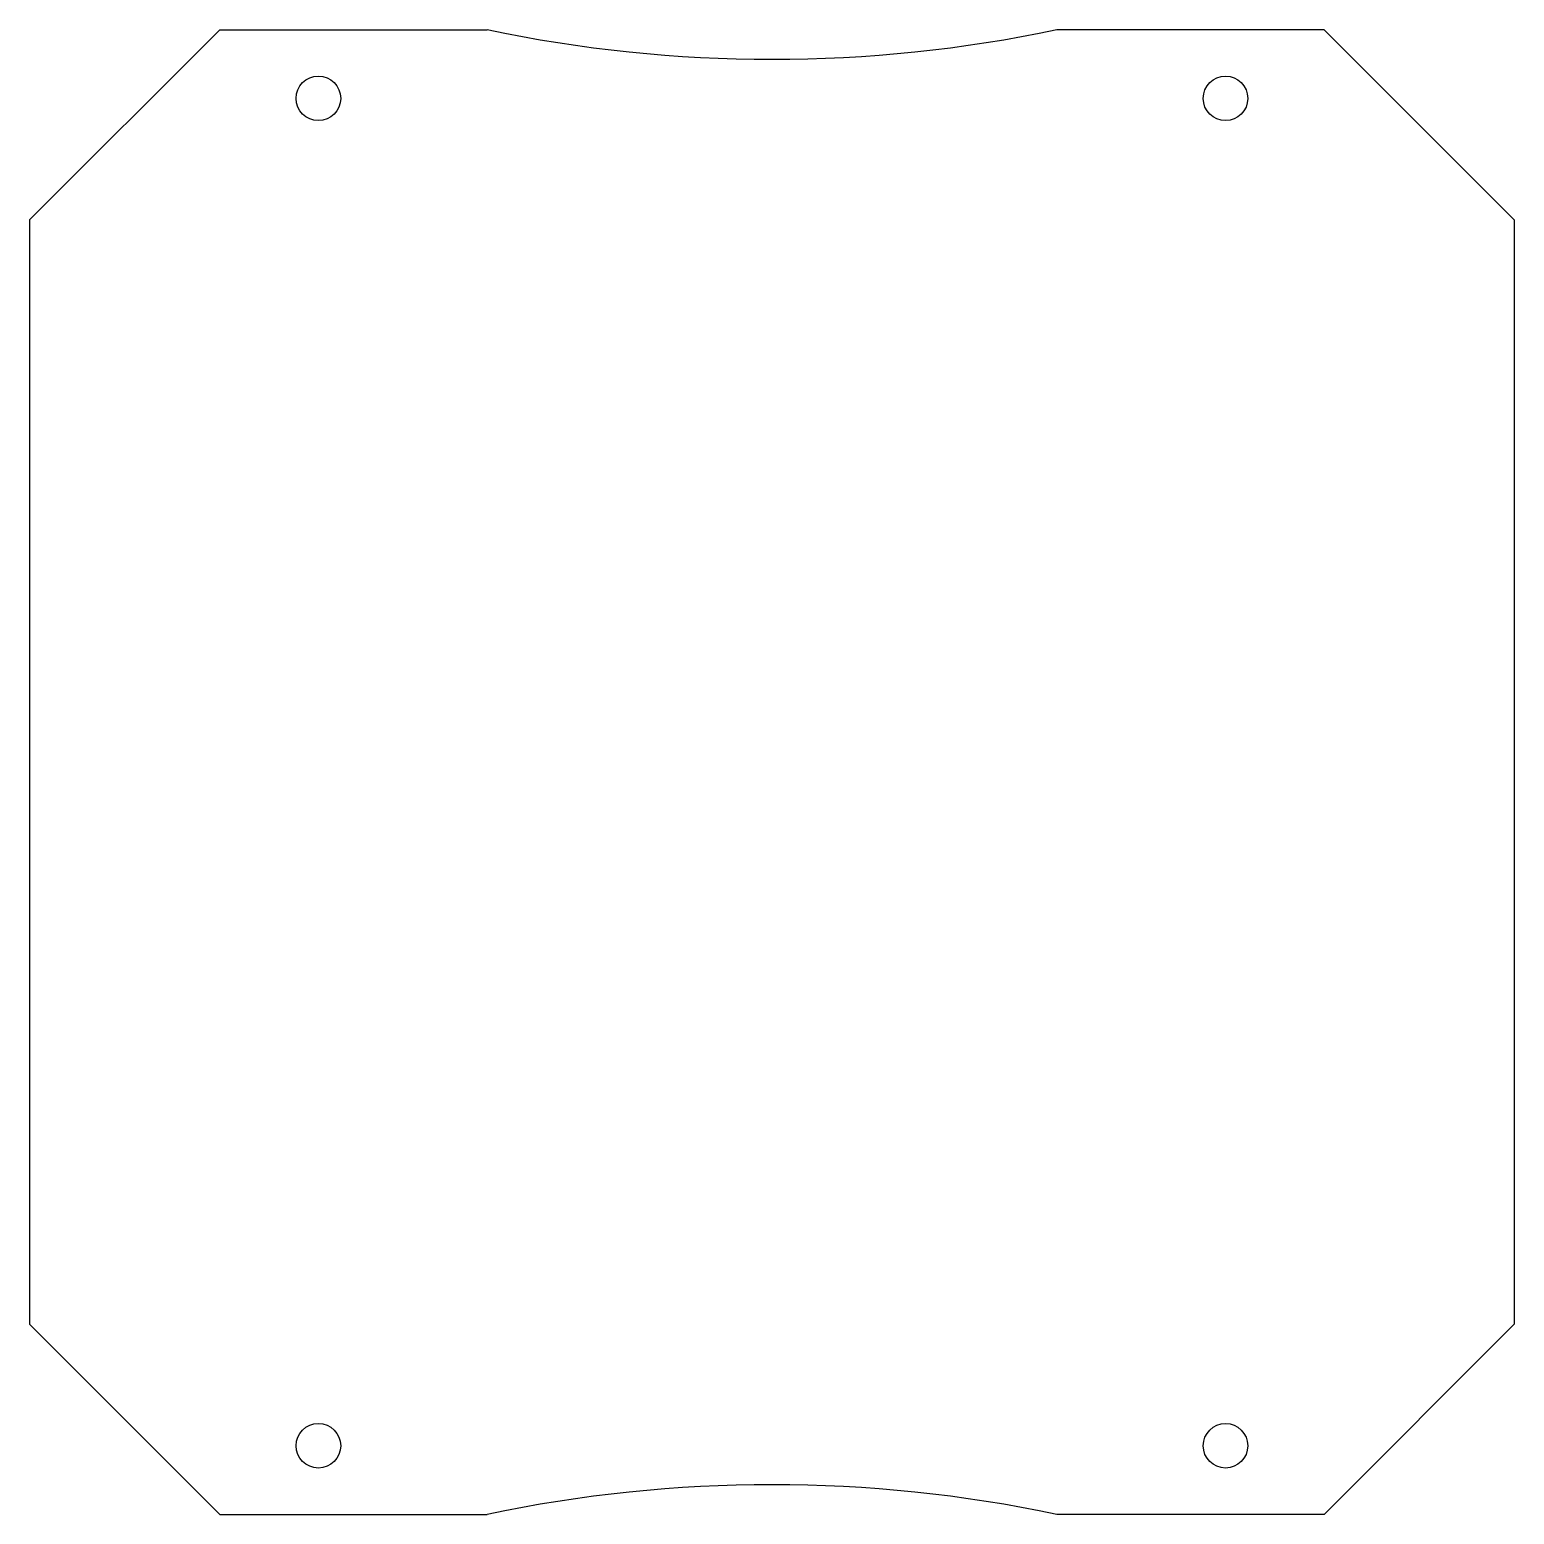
# Model space of a CAD drawing. Header units: millimetres. Extents: x 2762 to 2862, y 1141 to 1241.
import ezdxf

# ---------------------------------------------------------------- set-up
doc = ezdxf.new("R2010")
doc.units = ezdxf.units.MM

msp = doc.modelspace()

# ---------------------------------------------------------------- linework, layer by layer
for p, q in [((2761.96, 1228.17), (2774.78, 1240.98)), ((2774.78, 1240.98), (2792.78, 1240.98)), ((2849.15, 1240.98), (2831.14, 1240.98)), ((2861.96, 1228.17), (2849.15, 1240.98)), ((2761.96, 1228.17), (2761.96, 1153.8)), ((2861.96, 1228.17), (2861.96, 1153.8)), ((2761.96, 1153.8), (2774.78, 1140.98)), ((2861.96, 1153.8), (2849.15, 1140.98)), ((2774.78, 1140.98), (2792.78, 1140.98)), ((2849.15, 1140.98), (2831.14, 1140.98))]:
    msp.add_line(p, q)
for centre in [(2781.41, 1236.36), (2842.51, 1236.36), (2781.41, 1145.6), (2842.51, 1145.6)]:
    msp.add_circle(centre, 1.5)
for centre, start, end in [((2811.96, 1331.94), 258.0931, 281.9069), ((2811.96, 1050.03), 78.0931, 101.9069)]:
    msp.add_arc(centre, 92.95, start, end)

doc.saveas('drawing.dxf')
